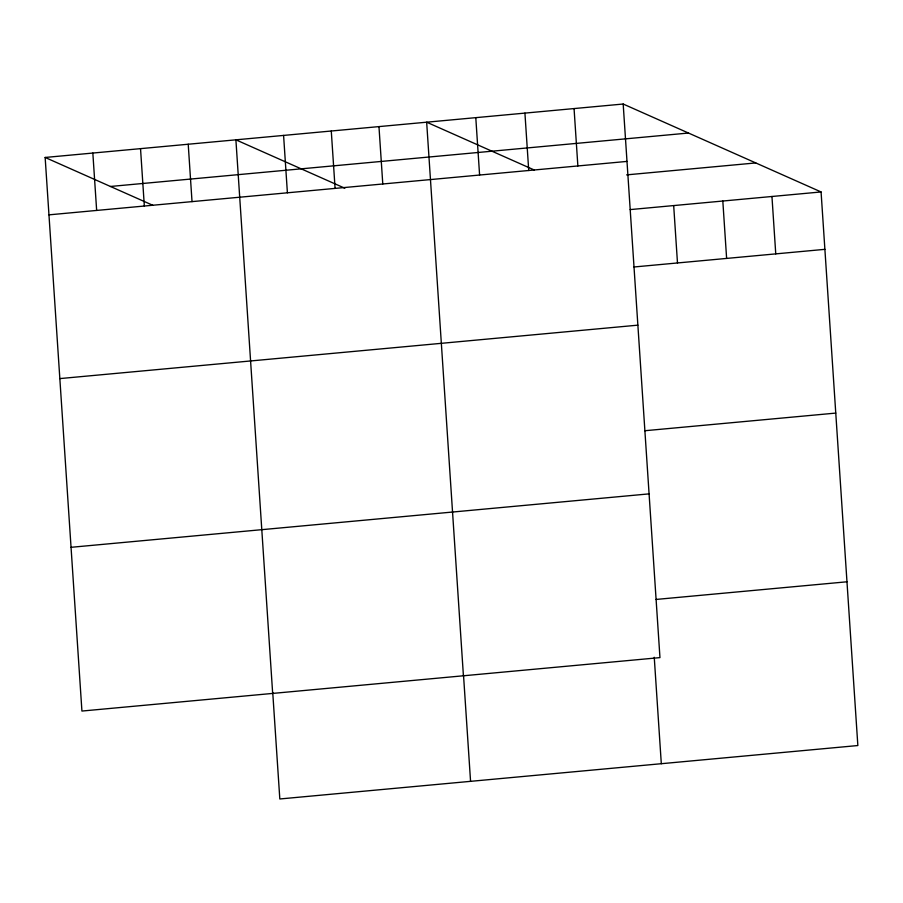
<?xml version="1.0" encoding="UTF-8"?>
<svg xmlns="http://www.w3.org/2000/svg" width="903" height="903" viewBox="0 0 903 903"><rect width="100%" height="100%" fill="white"/><g stroke="black" fill="none" stroke-linecap="round" stroke-linejoin="round"><path stroke-width="1.35" d="M623.183 104.026L659.958 657.61L81.925 711.056L45.15 157.461L623.183 104.026L821.075 191.944L857.85 745.539L279.817 798.974L272.74 692.545M110.459 186.469L688.492 133.034M48.965 214.846L626.998 161.411M626.626 174.877L755.777 162.935M630.159 209.598L821.075 191.944M633.974 266.983L824.89 249.341M59.835 378.594L637.879 325.159M644.855 430.731L835.772 413.089M71.044 547.308L649.076 493.873M656.052 599.445L846.969 581.792M534.328 170.024L426.656 122.187L463.42 675.783M344.822 188.219L235.897 139.83L272.672 693.414M45.15 157.461L152.821 205.297M771.952 196.493L775.756 253.878M722.818 201.03L726.622 258.427M673.683 205.579L677.487 262.965M654.246 657.271L661.312 763.712M574.06 108.563L577.864 165.949M524.925 113.101L528.729 170.498M475.791 117.65L479.595 175.035M463.499 674.913L470.565 781.343M378.967 126.601L382.782 183.986M331.277 131.003L335.092 188.4M283.587 135.416L287.402 192.802M188.219 144.232L192.023 201.617M140.529 148.645L144.333 206.031M92.84 153.047L96.655 210.444"/></g></svg>
